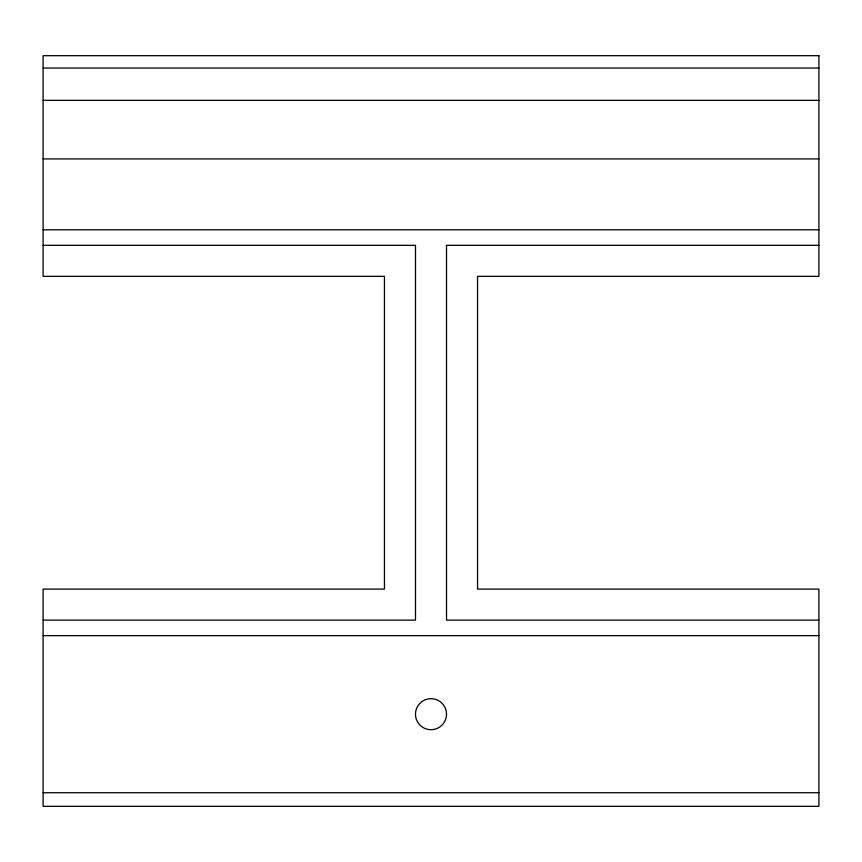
<?xml version="1.0" encoding="UTF-8"?>
<svg xmlns="http://www.w3.org/2000/svg" width="862" height="862" viewBox="0 0 862 862"><rect width="100%" height="100%" fill="white"/><g stroke="black" fill="none" stroke-linecap="round" stroke-linejoin="round"><path stroke-width="1.29" d="M43.1 68.055L818.9 68.055M43.1 100.337L818.9 100.337M43.1 158.92L818.9 158.92M43.1 229.798L818.9 229.798M43.1 245.314L415.484 245.314L415.484 620.123L43.1 620.123M818.9 245.314L446.516 245.314L446.516 620.123L818.9 620.123M43.1 635.639L818.9 635.639M43.1 792.738L818.9 792.738M818.9 55.685L43.1 55.685L43.1 276.346L384.452 276.346L384.452 589.091L43.1 589.091L43.1 806.315L818.9 806.315L818.9 589.091L477.548 589.091L477.548 276.346L818.9 276.346L818.9 55.685M420.419 725.545A15.516 15.516 0 0 0 446.117 717.68A15.516 15.516 0 0 0 426.464 699.351A15.516 15.516 0 0 0 420.419 725.545"/></g></svg>
